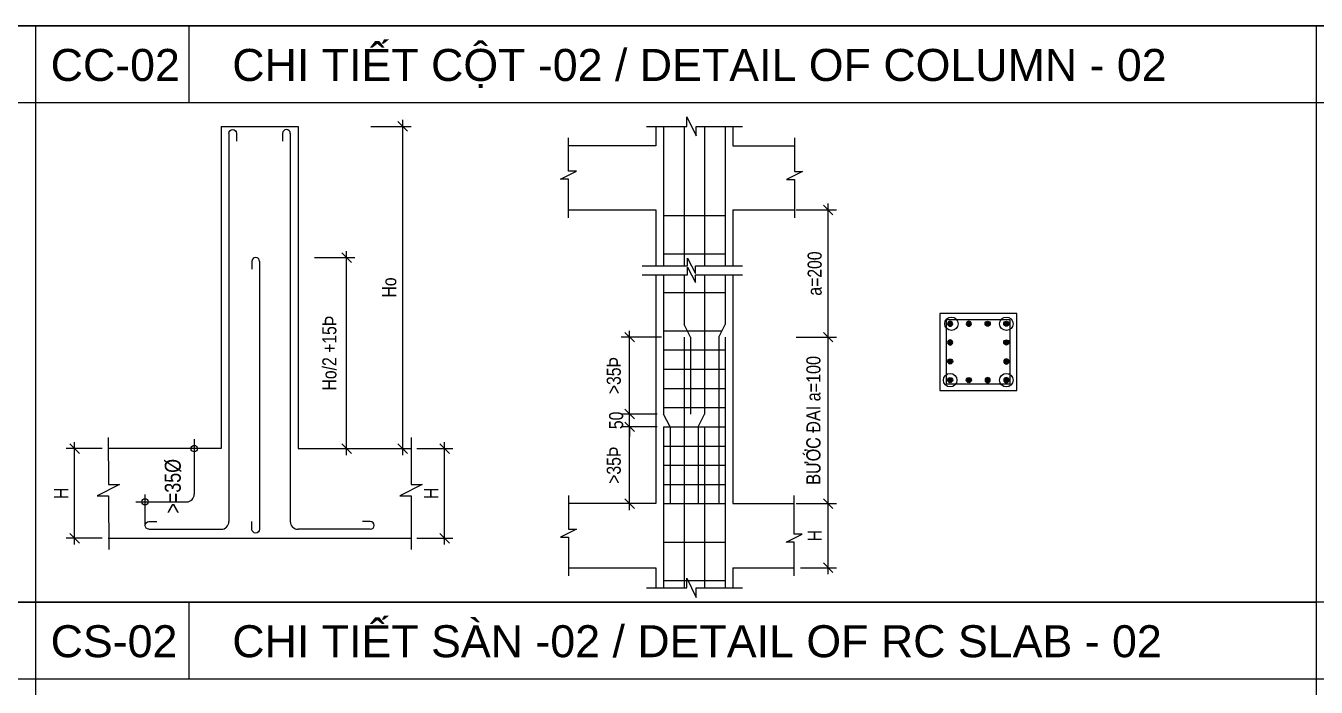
# Model space of a CAD drawing. Header units: millimetres. Extents: x -205508 to -110432, y 549193 to 571297.
# Drawn here: x -140024 to -134986, y 567973 to 570555 of the extents above; entities that cross this region are included whole.
import ezdxf

# ---------------------------------------------------------------- set-up
doc = ezdxf.new("R2010")
doc.units = ezdxf.units.MM
doc.header["$LTSCALE"] = 25
doc.header["$MEASUREMENT"] = 0
doc.header["$PDSIZE"] = 50
doc.linetypes.add('AUDIT_I_131119094342-0', pattern=[0])
doc.linetypes.add('CENTER2', pattern=[28.575, 19.05, -3.175, 3.175, -3.175])
for name, color, linetype in [('AC', 200, 'Continuous'), ('dai', 3, 'AUDIT_I_131119094342-0'), ('kich thuoc', 251, 'Continuous'), ('NETTHAY', 2, 'Continuous'), ('textMAX', 4, 'Continuous'), ('TEXTMIN', 7, 'Continuous'), ('thep', 4, 'Continuous'), ('TRUC', 8, 'CENTER2')]:
    doc.layers.add(name, color=color, linetype=linetype)
doc.layers.add('DCE_MCZiCZac', color=250, linetype='Continuous', lineweight=13)
doc.styles.add('EL-Text', font='arial.ttf')
doc.styles.add('Simplex- GCC', font='arial.ttf', dxfattribs={"width": 0.8})
doc.styles.add('VN-Text', font='')
doc.styles.add('vnh100', font='', dxfattribs={"width": 0.8})
doc.styles.get('VN-Text').set_extended_font_data('VNI-Helve-Condense')
doc.styles.get('vnh100').set_extended_font_data('VNI-Helve')
doc.dimstyles.new('ISO-25', dxfattribs={"dimscale": 25, "dimtxt": 2.2, "dimasz": 1.5, "dimexe": 1.3, "dimexo": 1, "dimgap": 1, "dimtad": 1, "dimdec": 0, "dimtxsty": 'Simplex- GCC', "dimblk": 'OBLIQUE', "dimcen": 2.5, "dimdle": 1, "dimclrd": 8, "dimclre": 8, "dimclrt": 7, "dimadec": 0, "dimazin": 0, "dimtfac": 1, "dimtdec": 0, "dimtix": 1, "dimtmove": 0, "dimatfit": 3, "dimfxl": 5, "dimfxlon": 1, "dimarcsym": 0})

# ---------------------------------------------------------------- blocks, each defined once
blk = doc.blocks.new('_Oblique')
at = {"color": 4, "linetype": 'ByBlock', "lineweight": -2}
blk.add_line((-0.5, -0.5), (0.5, 0.5), dxfattribs=at)
blk = doc.blocks.new('*D404')
at = {"layer": 'DCE_MCZiCZac', "color": 8, "lineweight": -2, "ltscale": 20, "transparency": 16777216}
for p, q in [((-138388.8, 568529.4), (-138388.8, 568929.4)), ((-138496.8, 568904.4), (-138356.3, 568904.4)), ((-138496.8, 568554.4), (-138356.3, 568554.4))]:
    blk.add_line(p, q, dxfattribs=at)
at = {"layer": 'Defpoints', "color": 0, "ltscale": 20, "transparency": 16777216}
for p in [(-138521.8, 568904.4), (-138388.8, 568904.4), (-138521.8, 568554.4)]:
    blk.add_point(p, dxfattribs=at)
at = {"layer": 'DCE_MCZiCZac', "color": 8, "lineweight": -2, "ltscale": 20, "transparency": 16777216, "xscale": 37.5, "yscale": 37.5, "zscale": 37.5}
for p, rotation in [((-138388.8, 568904.4), 90), ((-138388.8, 568554.4), 270)]:
    blk.add_blockref('_Oblique', p, dxfattribs=dict(at, rotation=rotation))
at = {"layer": 'DCE_MCZiCZac', "color": 7, "ltscale": 20, "transparency": 16777216, "insert": (-138441.3, 568729.4), "char_height": 55, "attachment_point": 5, "rotation": 90, "style": 'Simplex- GCC'}
blk.add_mtext('H', dxfattribs=at)
blk = doc.blocks.new('*D405')
at = {"layer": 'DCE_MCZiCZac', "color": 8, "lineweight": -2, "ltscale": 20, "transparency": 16777216}
for p, q in [((-139833.5, 568529.4), (-139833.5, 568929.4)), ((-139725.6, 568904.4), (-139866, 568904.4)), ((-139725.6, 568554.4), (-139866, 568554.4))]:
    blk.add_line(p, q, dxfattribs=at)
at = {"layer": 'Defpoints', "color": 0, "ltscale": 20, "transparency": 16777216}
for p in [(-139833.5, 568904.4), (-139700.6, 568904.4), (-139700.6, 568554.4)]:
    blk.add_point(p, dxfattribs=at)
at = {"layer": 'DCE_MCZiCZac', "color": 8, "lineweight": -2, "ltscale": 20, "transparency": 16777216, "xscale": 37.5, "yscale": 37.5, "zscale": 37.5}
for p, rotation in [((-139833.5, 568904.4), 90), ((-139833.5, 568554.4), 270)]:
    blk.add_blockref('_Oblique', p, dxfattribs=dict(at, rotation=rotation))
at = {"layer": 'DCE_MCZiCZac', "color": 7, "ltscale": 20, "transparency": 16777216, "insert": (-139886, 568729.4), "char_height": 55, "attachment_point": 5, "rotation": 90, "style": 'Simplex- GCC'}
blk.add_mtext('H', dxfattribs=at)
blk = doc.blocks.new('*D356')
at = {"layer": 'DCE_MCZiCZac', "color": 8, "lineweight": -2, "ltscale": 20, "transparency": 16777216}
for p, q in [((-138552.3, 568879.4), (-138552.3, 570187.5)), ((-138677.3, 570162.5), (-138519.8, 570162.5)), ((-138677.3, 568904.4), (-138519.8, 568904.4))]:
    blk.add_line(p, q, dxfattribs=at)
at = {"layer": 'Defpoints', "color": 0, "ltscale": 20, "transparency": 16777216}
for p in [(-138961.2, 570162.5), (-138552.3, 570162.5), (-138961.2, 568904.4)]:
    blk.add_point(p, dxfattribs=at)
at = {"layer": 'DCE_MCZiCZac', "color": 8, "lineweight": -2, "ltscale": 20, "transparency": 16777216, "xscale": 37.5, "yscale": 37.5, "zscale": 37.5}
for p, rotation in [((-138552.3, 570162.5), 90), ((-138552.3, 568904.4), 270)]:
    blk.add_blockref('_Oblique', p, dxfattribs=dict(at, rotation=rotation))
at = {"layer": 'DCE_MCZiCZac', "color": 7, "ltscale": 20, "transparency": 16777216, "insert": (-138604.8, 569533.4), "char_height": 55, "attachment_point": 5, "rotation": 90, "style": 'Simplex- GCC'}
blk.add_mtext('Ho', dxfattribs=at)
blk = doc.blocks.new('*D357')
at = {"layer": 'DCE_MCZiCZac', "color": 8, "lineweight": -2, "ltscale": 20, "transparency": 16777216}
for p, q in [((-138771.6, 568879.4), (-138771.6, 569675.2)), ((-138896.6, 569650.2), (-138739.1, 569650.2)), ((-138896.6, 568904.4), (-138739.1, 568904.4))]:
    blk.add_line(p, q, dxfattribs=at)
at = {"layer": 'Defpoints', "color": 0, "ltscale": 20, "transparency": 16777216}
for p in [(-139129.5, 569650.2), (-138771.6, 569650.2), (-138961.2, 568904.4)]:
    blk.add_point(p, dxfattribs=at)
at = {"layer": 'DCE_MCZiCZac', "color": 8, "lineweight": -2, "ltscale": 20, "transparency": 16777216, "xscale": 37.5, "yscale": 37.5, "zscale": 37.5}
for p, rotation in [((-138771.6, 569650.2), 90), ((-138771.6, 568904.4), 270)]:
    blk.add_blockref('_Oblique', p, dxfattribs=dict(at, rotation=rotation))
at = {"layer": 'DCE_MCZiCZac', "color": 7, "ltscale": 20, "transparency": 16777216, "insert": (-138838.5, 569277.3), "char_height": 55, "attachment_point": 5, "rotation": 90, "style": 'Simplex- GCC'}
blk.add_mtext('Ho/2 +15Þ', dxfattribs=at)
blk = doc.blocks.new('*D358')
at = {"layer": 'DCE_MCZiCZac', "color": 8, "lineweight": -2, "ltscale": 20, "transparency": 16777216}
for p, q in [((-137016.4, 569339.5), (-136858.9, 569339.5)), ((-136891.4, 568664.5), (-136891.4, 569364.5)), ((-137016.4, 568689.5), (-136858.9, 568689.5))]:
    blk.add_line(p, q, dxfattribs=at)
at = {"layer": 'Defpoints', "color": 0, "ltscale": 20, "transparency": 16777216}
for p in [(-137293.7, 569339.5), (-136891.4, 569339.5), (-137263.7, 568689.5)]:
    blk.add_point(p, dxfattribs=at)
at = {"layer": 'DCE_MCZiCZac', "color": 8, "lineweight": -2, "ltscale": 20, "transparency": 16777216, "xscale": 37.5, "yscale": 37.5, "zscale": 37.5}
for p, rotation in [((-136891.4, 569339.5), 90), ((-136891.4, 568689.5), 270)]:
    blk.add_blockref('_Oblique', p, dxfattribs=dict(at, rotation=rotation))
at = {"layer": 'DCE_MCZiCZac', "color": 7, "ltscale": 20, "transparency": 16777216, "insert": (-136948.4, 569014.5), "char_height": 55, "attachment_point": 5, "rotation": 90, "style": 'VN-Text'}
blk.add_mtext('BÖÔÙC ÑAI a=100', dxfattribs=at)
blk = doc.blocks.new('*D359')
at = {"layer": 'DCE_MCZiCZac', "color": 8, "lineweight": -2, "ltscale": 20, "transparency": 16777216}
for p, q in [((-136891.4, 568414.5), (-136891.4, 568714.5)), ((-136999.3, 568689.5), (-136858.9, 568689.5)), ((-136999.3, 568439.5), (-136858.9, 568439.5))]:
    blk.add_line(p, q, dxfattribs=at)
at = {"layer": 'Defpoints', "color": 0, "ltscale": 20, "transparency": 16777216}
for p in [(-137024.3, 568689.5), (-136891.4, 568689.5), (-137024.3, 568439.5)]:
    blk.add_point(p, dxfattribs=at)
at = {"layer": 'DCE_MCZiCZac', "color": 8, "lineweight": -2, "ltscale": 20, "transparency": 16777216, "xscale": 37.5, "yscale": 37.5, "zscale": 37.5}
for p, rotation in [((-136891.4, 568689.5), 90), ((-136891.4, 568439.5), 270)]:
    blk.add_blockref('_Oblique', p, dxfattribs=dict(at, rotation=rotation))
at = {"layer": 'DCE_MCZiCZac', "color": 7, "ltscale": 20, "transparency": 16777216, "insert": (-136943.9, 568564.5), "char_height": 55, "attachment_point": 5, "rotation": 90, "style": 'Simplex- GCC'}
blk.add_mtext('H', dxfattribs=at)
blk = doc.blocks.new('*D360')
at = {"layer": 'DCE_MCZiCZac', "color": 8, "lineweight": -2, "ltscale": 20, "transparency": 16777216}
for p, q in [((-137666.5, 568664.5), (-137666.5, 569014.5)), ((-137558.7, 568989.5), (-137699, 568989.5)), ((-137601.5, 568689.5), (-137699, 568689.5))]:
    blk.add_line(p, q, dxfattribs=at)
at = {"layer": 'Defpoints', "color": 0, "ltscale": 20, "transparency": 16777216}
for p in [(-137666.5, 568989.5), (-137533.7, 568989.5), (-137576.5, 568689.5)]:
    blk.add_point(p, dxfattribs=at)
at = {"layer": 'DCE_MCZiCZac', "color": 8, "lineweight": -2, "ltscale": 20, "transparency": 16777216, "xscale": 37.5, "yscale": 37.5, "zscale": 37.5}
for p, rotation in [((-137666.5, 568989.5), 90), ((-137666.5, 568689.5), 270)]:
    blk.add_blockref('_Oblique', p, dxfattribs=dict(at, rotation=rotation))
at = {"layer": 'DCE_MCZiCZac', "color": 7, "ltscale": 20, "transparency": 16777216, "insert": (-137728.1, 568839.5), "char_height": 55, "attachment_point": 5, "rotation": 90, "style": 'Simplex- GCC'}
blk.add_mtext('>35Þ', dxfattribs=at)
blk = doc.blocks.new('*D361')
at = {"layer": 'DCE_MCZiCZac', "color": 8, "lineweight": -2, "ltscale": 20, "transparency": 16777216}
for p, q in [((-137541.5, 569339.5), (-137699, 569339.5)), ((-137666.5, 569014.5), (-137666.5, 569364.5)), ((-137558.7, 569039.5), (-137699, 569039.5))]:
    blk.add_line(p, q, dxfattribs=at)
at = {"layer": 'Defpoints', "color": 0, "ltscale": 20, "transparency": 16777216}
for p in [(-137666.5, 569339.5), (-137453.7, 569339.5), (-137533.7, 569039.5)]:
    blk.add_point(p, dxfattribs=at)
at = {"layer": 'DCE_MCZiCZac', "color": 8, "lineweight": -2, "ltscale": 20, "transparency": 16777216, "xscale": 37.5, "yscale": 37.5, "zscale": 37.5}
for p, rotation in [((-137666.5, 569339.5), 90), ((-137666.5, 569039.5), 270)]:
    blk.add_blockref('_Oblique', p, dxfattribs=dict(at, rotation=rotation))
at = {"layer": 'DCE_MCZiCZac', "color": 7, "ltscale": 20, "transparency": 16777216, "insert": (-137728.1, 569189.5), "char_height": 55, "attachment_point": 5, "rotation": 90, "style": 'Simplex- GCC'}
blk.add_mtext('>35Þ', dxfattribs=at)
blk = doc.blocks.new('*D362')
at = {"layer": 'DCE_MCZiCZac', "color": 8, "lineweight": -2, "ltscale": 20, "transparency": 16777216}
for p, q in [((-137666.5, 569039.5), (-137666.5, 569077)), ((-137558.7, 569039.5), (-137699, 569039.5)), ((-137666.5, 568989.5), (-137666.5, 569039.5)), ((-137558.7, 568989.5), (-137699, 568989.5)), ((-137666.5, 568989.5), (-137666.5, 568952))]:
    blk.add_line(p, q, dxfattribs=at)
at = {"layer": 'Defpoints', "color": 0, "ltscale": 20, "transparency": 16777216}
for p in [(-137666.5, 569039.5), (-137533.7, 569039.5), (-137533.7, 568989.5)]:
    blk.add_point(p, dxfattribs=at)
at = {"layer": 'DCE_MCZiCZac', "color": 8, "lineweight": -2, "ltscale": 20, "transparency": 16777216, "xscale": 37.5, "yscale": 37.5, "zscale": 37.5}
for p, rotation in [((-137666.5, 569039.5), 270), ((-137666.5, 568989.5), 90)]:
    blk.add_blockref('_Oblique', p, dxfattribs=dict(at, rotation=rotation))
at = {"layer": 'DCE_MCZiCZac', "color": 7, "ltscale": 20, "transparency": 16777216, "insert": (-137719, 569014.5), "char_height": 55, "attachment_point": 5, "rotation": 90, "style": 'Simplex- GCC'}
blk.add_mtext('50', dxfattribs=at)
blk = doc.blocks.new('*D363')
at = {"layer": 'DCE_MCZiCZac', "color": 8, "lineweight": -2, "ltscale": 20, "transparency": 16777216}
for p, q in [((-137016.4, 569836.4), (-136858.9, 569836.4)), ((-136891.4, 569314.5), (-136891.4, 569861.4)), ((-137016.4, 569339.5), (-136858.9, 569339.5))]:
    blk.add_line(p, q, dxfattribs=at)
at = {"layer": 'Defpoints', "color": 0, "ltscale": 20, "transparency": 16777216}
for p in [(-137263.7, 569836.4), (-136891.4, 569836.4), (-137263.7, 569339.5)]:
    blk.add_point(p, dxfattribs=at)
at = {"layer": 'DCE_MCZiCZac', "color": 8, "lineweight": -2, "ltscale": 20, "transparency": 16777216, "xscale": 37.5, "yscale": 37.5, "zscale": 37.5}
for p, rotation in [((-136891.4, 569836.4), 90), ((-136891.4, 569339.5), 270)]:
    blk.add_blockref('_Oblique', p, dxfattribs=dict(at, rotation=rotation))
at = {"layer": 'DCE_MCZiCZac', "color": 7, "ltscale": 20, "transparency": 16777216, "insert": (-136943.9, 569587.9), "char_height": 55, "attachment_point": 5, "rotation": 90, "style": 'Simplex- GCC'}
blk.add_mtext('a=200', dxfattribs=at)
blk = doc.blocks.new('THEP')
h = blk.add_hatch(color=1)
edge = h.paths.add_edge_path()
edge.add_ellipse((0, 0), major_axis=(-7.07, 7.07), ratio=1, start_angle=0, end_angle=360, ccw=False)
at = {"color": 4, "ltscale": 0.5, "extrusion": (0, 0, -1)}
blk.add_ellipse((0, 0), major_axis=(-7.07, 7.07), ratio=1, start_param=2.356194490192135, end_param=8.63937979737172, dxfattribs=at)

msp = doc.modelspace()

# ---------------------------------------------------------------- linework, layer by layer
at = {"layer": 'AC', "color": 4, "ltscale": 20}
for p, q in [((-139986.2, 570555.2), (-139986.2, 561049.9)), ((-134986.2, 570555.2), (-134986.2, 566055.2)), ((-137428.7, 569339.5), (-137453.7, 569389.5)), ((-137318.7, 569339.5), (-137293.7, 569389.5)), ((-137508.7, 568989.5), (-137533.7, 569039.5)), ((-137398.7, 568989.5), (-137373.7, 569039.5)), ((-144986.2, 568305.2), (-134986.2, 568305.2))]:
    msp.add_line(p, q, dxfattribs=at)
at = {"layer": 'AC', "color": 0, "ltscale": 20}
for points in [[(-134986.2, 570555.2), (-144986.2, 570555.2), (-144986.2, 570255.2), (-129986.2, 570255.2)], [(-129986.2, 568305.2), (-144986.2, 568305.2), (-144986.2, 568005.2), (-129986.2, 568005.2)]]:
    msp.add_lwpolyline(points, dxfattribs=at)
at = {"layer": 'AC', "color": 4, "ltscale": 20}
msp.add_lwpolyline([(-129986.2, 570555.2), (-144986.2, 570555.2), (-144986.2, 558562.6), (-139986.2, 558562.6)], dxfattribs=at)
for points in [[(-144986.2, 570555.2), (-129986.2, 570555.2), (-129986.2, 558562.6), (-144986.2, 558562.6)], [(-139986.2, 570255.2), (-139386.2, 570255.2), (-139386.2, 570555.2), (-139986.2, 570555.2)], [(-139986.2, 568005.2), (-139386.2, 568005.2), (-139386.2, 568305.2), (-139986.2, 568305.2)], [(-134986.2, 568005.2), (-134386.2, 568005.2), (-134386.2, 568305.2), (-134986.2, 568305.2)]]:
    msp.add_lwpolyline(points, close=True, dxfattribs=at)
for points in [[(-139231.2, 570135, -1), (-139201.2, 570135), (-139201.2, 570104.4)], [(-138991.2, 570135, 1), (-139021.2, 570135), (-139021.2, 570104.4)], [(-139111.2, 569635.5, 1), (-139141.2, 569635.5), (-139141.2, 569604.9)], [(-139543.4, 568589.4, -1), (-139543.4, 568619.4), (-139512.8, 568619.4)], [(-139111.2, 568589.4, -1), (-139141.2, 568589.4), (-139141.2, 568620)], [(-138679, 568589.4, 1), (-138679, 568619.4), (-138709.6, 568619.4)]]:
    msp.add_lwpolyline(points, format="xyb", dxfattribs=at)
for centre in [(-136410.2, 569391.9), (-136195.8, 569391.9), (-136415.2, 569171.7), (-136195.8, 569171.7)]:
    msp.add_circle(centre, 26.3, dxfattribs=at)
at = {"layer": 'dai', "color": 3, "ltscale": 20}
for p, q in [((-137533.7, 569814.5), (-137293.7, 569814.5)), ((-137533.7, 569664.5), (-137293.7, 569664.5)), ((-137533.7, 569514.5), (-137293.7, 569514.5)), ((-137533.7, 569364.5), (-137306.2, 569364.5)), ((-137533.7, 569289.5), (-137293.7, 569289.5)), ((-137533.7, 569214.5), (-137293.7, 569214.5)), ((-137533.7, 569139.5), (-137293.7, 569139.5)), ((-137533.7, 569064.5), (-137293.7, 569064.5)), ((-137533.7, 568989.5), (-137293.7, 568989.5)), ((-137533.7, 568914.5), (-137293.7, 568914.5)), ((-137533.7, 568839.5), (-137293.7, 568839.5)), ((-137533.7, 568764.5), (-137293.7, 568764.5)), ((-137533.7, 568689.5), (-137293.7, 568689.5)), ((-137533.7, 568539.5), (-137293.7, 568539.5)), ((-137533.7, 568389.5), (-137293.7, 568389.5))]:
    msp.add_line(p, q, dxfattribs=at)
msp.add_lwpolyline([(-136430.5, 569156.8), (-136180.5, 569156.8), (-136180.5, 569406.8), (-136430.5, 569406.8)], close=True, dxfattribs=at)
at = {"layer": 'kich thuoc'}
for p, q in [((-139366.3, 568941.4), (-139366.3, 568726.4)), ((-139558.4, 568604.4), (-139558.4, 568724.7)), ((-139594.1, 568696.4), (-139396.3, 568696.4))]:
    msp.add_line(p, q, dxfattribs=at)
msp.add_arc((-139396.3, 568726.4), 30, 270, 0, dxfattribs=at)
at = {"layer": 'NETTHAY'}
for p, q in [((-139261.2, 570162.5), (-139261.2, 568904.4)), ((-139261.2, 570162.5), (-138961.2, 570162.5)), ((-138961.2, 570162.5), (-138961.2, 568904.4)), ((-137563.7, 570162.5), (-137563.7, 570086.4)), ((-137263.7, 570162.5), (-137263.7, 570086.4)), ((-137563.7, 570086.4), (-137905, 570086.4)), ((-137263.7, 570086.4), (-137022.5, 570086.4)), ((-137905, 569836.4), (-137563.7, 569836.4)), ((-137563.7, 569836.4), (-137563.7, 569617.9)), ((-137263.7, 569836.4), (-137022.5, 569836.4)), ((-137263.7, 569836.4), (-137263.7, 569617.9)), ((-137563.7, 569582.7), (-137563.7, 568689.5)), ((-137263.7, 569582.7), (-137263.7, 568689.5)), ((-139261.2, 568904.4), (-139702.4, 568904.4)), ((-138961.2, 568904.4), (-138519.9, 568904.4)), ((-137563.7, 568689.5), (-137905, 568689.5)), ((-137263.7, 568689.5), (-137022.5, 568689.5)), ((-139702.4, 568554.4), (-138519.9, 568554.4)), ((-137905, 568439.5), (-137563.7, 568439.5)), ((-137563.7, 568439.5), (-137563.7, 568360.4)), ((-137263.7, 568439.5), (-137263.7, 568360.4)), ((-137263.7, 568439.5), (-137022.5, 568439.5))]:
    msp.add_line(p, q, dxfattribs=at)
msp.add_lwpolyline([(-136455.5, 569131.8), (-136155.5, 569131.8), (-136155.5, 569431.8), (-136455.5, 569431.8)], close=True, dxfattribs=at)
at = {"layer": 'thep', "ltscale": 20}
for p, q in [((-139231.2, 570135), (-139231.2, 568619.4)), ((-138991.2, 570135), (-138991.2, 568619.4)), ((-137533.7, 570162.5), (-137533.7, 569617.9)), ((-137453.7, 570162.5), (-137453.7, 569617.9)), ((-137373.7, 570162.5), (-137373.7, 569617.9)), ((-137293.7, 570162.5), (-137293.7, 569617.9)), ((-139111.2, 569635.5), (-139111.2, 568589.4)), ((-137533.7, 569582.7), (-137533.7, 569039.5)), ((-137453.7, 569582.7), (-137453.7, 569389.5)), ((-137373.7, 569582.7), (-137373.7, 569039.5)), ((-137293.7, 569582.7), (-137293.7, 569389.5)), ((-137453.7, 569339.5), (-137453.7, 568360.4)), ((-137428.7, 569339.5), (-137428.7, 569039.5)), ((-137318.7, 569339.5), (-137318.7, 568689.5)), ((-137293.7, 569339.5), (-137293.7, 568360.4)), ((-137533.7, 568989.5), (-137533.7, 568360.4)), ((-137508.7, 568989.5), (-137508.7, 568689.5)), ((-137398.7, 568989.5), (-137398.7, 568689.5)), ((-137373.7, 568989.5), (-137373.7, 568360.4)), ((-139543.4, 568589.4), (-139261.2, 568589.4)), ((-138679, 568589.4), (-138961.2, 568589.4))]:
    msp.add_line(p, q, dxfattribs=at)
for centre in [(-139366.3, 568904.4), (-139558.4, 568696.4)]:
    msp.add_circle(centre, 12.5, dxfattribs=at)
for centre, start, end in [((-139261.2, 568619.4), 270, 0), ((-138961.2, 568619.4), 180, 270)]:
    msp.add_arc(centre, 30, start, end, dxfattribs=at)
at = {"layer": 'TRUC'}
for points in [[(-137601.2, 570162.5), (-137443.7, 570162.5), (-137443.7, 570200), (-137406.2, 570125), (-137406.2, 570162.5), (-137226.2, 570162.5)], [(-137905, 569805.1), (-137905, 569956), (-137936.2, 569956), (-137873.7, 569987.2), (-137905, 569987.2), (-137905, 570117.6)], [(-137022.5, 570117.6), (-137022.5, 569986.4), (-136991.2, 569986.4), (-137053.7, 569955.1), (-137022.5, 569955.1), (-137022.5, 569805.1)], [(-137617.6, 569617.9), (-137440, 569617.9), (-137440, 569647.9), (-137410, 569587.9), (-137410, 569617.9), (-137226.5, 569617.9)], [(-137617.6, 569582.7), (-137440, 569582.7), (-137440, 569612.7), (-137410, 569552.7), (-137410, 569582.7), (-137226.5, 569582.7)], [(-139702.7, 568948.1), (-139701.7, 568764.4), (-139657.9, 568764.6), (-139745.2, 568720.4), (-139701.5, 568720.6), (-139700.4, 568510.6)], [(-138519.8, 568948.1), (-138519.8, 568764.4), (-138476, 568764.4), (-138563.5, 568720.6), (-138519.8, 568720.6), (-138519.8, 568510.6)], [(-137905, 568720.7), (-137905, 568589.5), (-137873.7, 568589.5), (-137936.2, 568558.2), (-137905, 568558.2), (-137905, 568408.2)], [(-137024.3, 568408.2), (-137024.3, 568539.5), (-137055.6, 568539.5), (-136993.1, 568570.7), (-137024.3, 568570.7), (-137024.3, 568720.7)], [(-137601.2, 568360.4), (-137443.7, 568360.4), (-137443.7, 568397.9), (-137406.2, 568322.9), (-137406.2, 568360.4), (-137226.2, 568360.4)]]:
    msp.add_lwpolyline(points, dxfattribs=at)

# ---------------------------------------------------------------- block references
at = {"layer": 'AC', "color": 4, "ltscale": 20}
for p in [(-136415.2, 569391.9), (-136342.2, 569391.9), (-136415.2, 569318.9)]:
    msp.add_blockref('THEP', p, dxfattribs=at)
at = {"layer": 'AC', "color": 4, "ltscale": 20, "xscale": -1}
for p in [(-136268.8, 569391.9), (-136195.8, 569391.9), (-136195.8, 569318.9)]:
    msp.add_blockref('THEP', p, dxfattribs=at)
at = {"layer": 'AC', "color": 4, "ltscale": 20, "xscale": -1, "rotation": 180}
for p in [(-136415.2, 569244.7), (-136415.2, 569171.7), (-136342.2, 569171.7)]:
    msp.add_blockref('THEP', p, dxfattribs=at)
at = {"layer": 'AC', "color": 4, "ltscale": 20, "rotation": 180}
for p in [(-136195.8, 569244.7), (-136268.8, 569171.7), (-136195.8, 569171.7)]:
    msp.add_blockref('THEP', p, dxfattribs=at)

# ---------------------------------------------------------------- texts
at = {"layer": 'AC', "color": 7, "style": 'vnh100', "width": 0.8}
msp.add_text('>=35Þ', height=62.5, rotation=90, dxfattribs=at).set_placement((-139419, 568650.5))
at = {"layer": 'textMAX', "style": 'EL-Text'}
for s, p in [('CC-02', (-139927, 570339.8)), ('CS-02', (-139927, 568089.8))]:
    msp.add_text(s, height=125, dxfattribs=at).set_placement(p)
at = {"layer": 'TEXTMIN', "style": 'EL-Text'}
for s, p in [('CHI TIẾT CỘT -02 / DETAIL OF COLUMN - 02', (-139217.8, 570339.8)), ('CHI TIẾT SÀN -02 / DETAIL OF RC SLAB - 02', (-139217.8, 568089.8))]:
    msp.add_text(s, height=125, dxfattribs=at).set_placement(p)

# ---------------------------------------------------------------- dimensions: what is measured, and where the dimension line sits
at = {"layer": 'DCE_MCZiCZac', "ltscale": 20}
for base, p1, p2, text, picture, middle in [((-138552.3, 570162.5), (-138961.2, 568904.4), (-138961.2, 570162.5), 'Ho', '*D356', (-138604.8, 569533.4)), ((-136891.4, 569836.4), (-137263.7, 569339.5), (-137263.7, 569836.4), 'a=200', '*D363', (-136943.9, 569587.9)), ((-138771.6, 569650.2), (-138961.2, 568904.4), (-139129.5, 569650.2), 'Ho/2 +15Þ', '*D357', (-138838.5, 569277.3)), ((-137666.5, 568989.5), (-137576.5, 568689.5), (-137533.7, 568989.5), '>35Þ', '*D360', (-137728.1, 568839.5)), ((-139833.5, 568904.4), (-139700.6, 568554.4), (-139700.6, 568904.4), 'H', '*D405', (-139886, 568729.4)), ((-138388.8, 568904.4), (-138521.8, 568554.4), (-138521.8, 568904.4), 'H', '*D404', (-138441.3, 568729.4)), ((-136891.4, 568689.5), (-137024.3, 568439.5), (-137024.3, 568689.5), 'H', '*D359', (-136943.9, 568564.5))]:
    dim = msp.add_linear_dim(base=base, p1=p1, p2=p2, angle=90, text=text, dimstyle='ISO-25', dxfattribs=at)
    dim.commit()
    dim.dimension.update_dxf_attribs({"geometry": picture, "text_midpoint": middle})
for base, p1, p2, text, override, picture, middle in [((-137666.5, 569339.5), (-137533.7, 569039.5), (-137453.7, 569339.5), '>35Þ', {"dimtmove": 1}, '*D361', (-137728.1, 569189.5)), ((-136891.4, 569339.5), (-137263.7, 568689.5), (-137293.7, 569339.5), 'BÖÔÙC ÑAI a=100', {"dimtxsty": 'VN-Text'}, '*D358', (-136948.4, 569014.5))]:
    dim = msp.add_linear_dim(base=base, p1=p1, p2=p2, angle=90, text=text, dimstyle='ISO-25', override=override, dxfattribs=at)
    dim.commit()
    dim.dimension.update_dxf_attribs({"geometry": picture, "text_midpoint": middle})
dim = msp.add_linear_dim(base=(-137666.5, 569039.5), p1=(-137533.7, 568989.5), p2=(-137533.7, 569039.5), angle=90, dimstyle='ISO-25', dxfattribs=at)
dim.commit()
dim.dimension.update_dxf_attribs({"geometry": '*D362', "text_midpoint": (-137719, 569014.5)})

doc.saveas('drawing.dxf')
